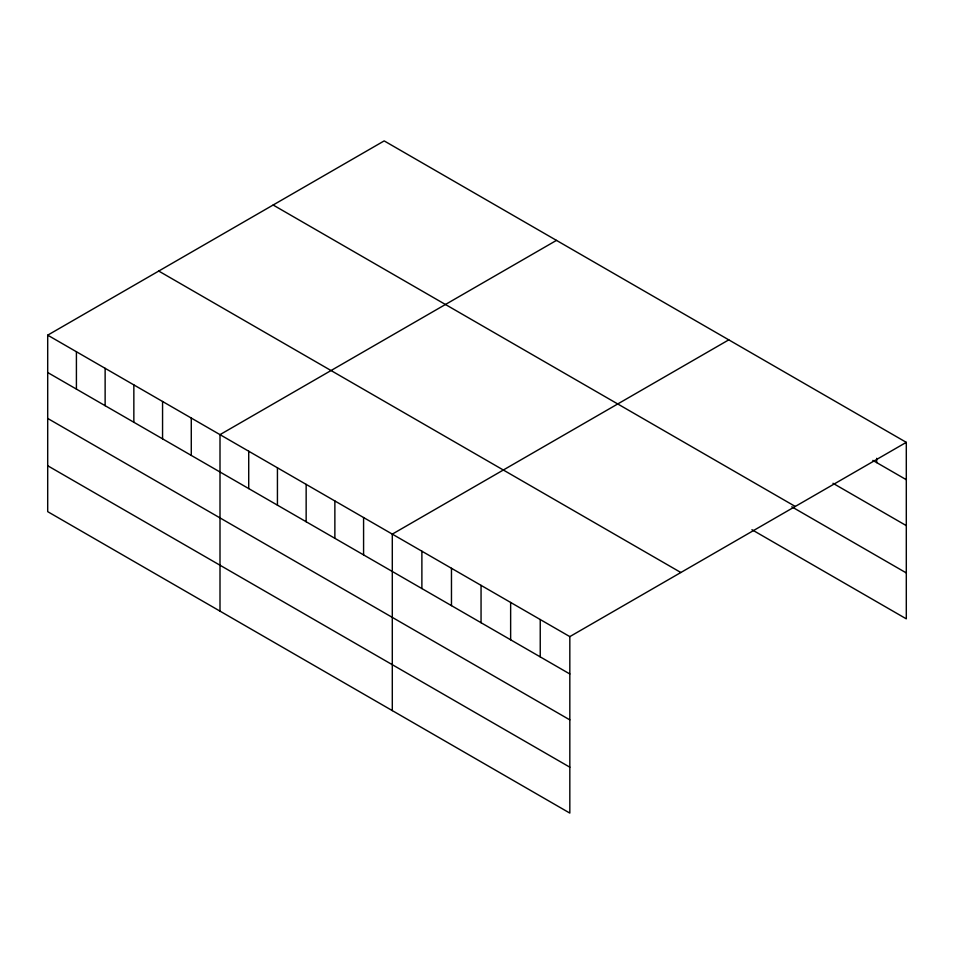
<?xml version="1.0" encoding="UTF-8"?>
<svg xmlns="http://www.w3.org/2000/svg" width="954" height="954" viewBox="0 0 954 954"><rect width="100%" height="100%" fill="white"/><g stroke="black" fill="none" stroke-linecap="round" stroke-linejoin="round"><path stroke-width="1.43" d="M47.7 335.164L569.824 636.616L569.824 813.094L47.7 511.654L47.7 335.164L384.176 140.906L906.3 442.346L906.3 618.836L751.931 529.708M556.48 240.384L220.004 434.642L220.004 611.132M728.784 339.851L392.297 534.121L392.297 710.611M569.824 636.616L906.3 442.346M872.85 460.388L906.3 479.707M832.973 483.284L906.3 525.618M273.142 205.015L795.266 506.455M791.808 506.824L906.3 572.925M158.734 271.055L680.858 572.507M47.7 372.525L569.824 673.965M47.7 418.436L569.824 719.876M47.7 465.743L569.824 767.183M876.714 458.314L876.714 462.618M540.238 619.528L540.238 656.889M510.64 602.451L510.64 639.812M481.054 585.362L481.054 622.723M451.469 568.286L451.469 605.647M421.883 551.197L421.883 588.558M363.581 517.545L363.581 554.894M334.866 500.957L334.866 538.318M306.151 484.382L306.151 521.743M277.435 467.806L277.435 505.167M248.72 451.218L248.72 488.579M191.277 418.067L191.277 455.428M162.562 401.491L162.562 438.84M133.846 384.903L133.846 422.264M105.131 368.327L105.131 405.688M76.415 351.752L76.415 389.101"/></g></svg>
